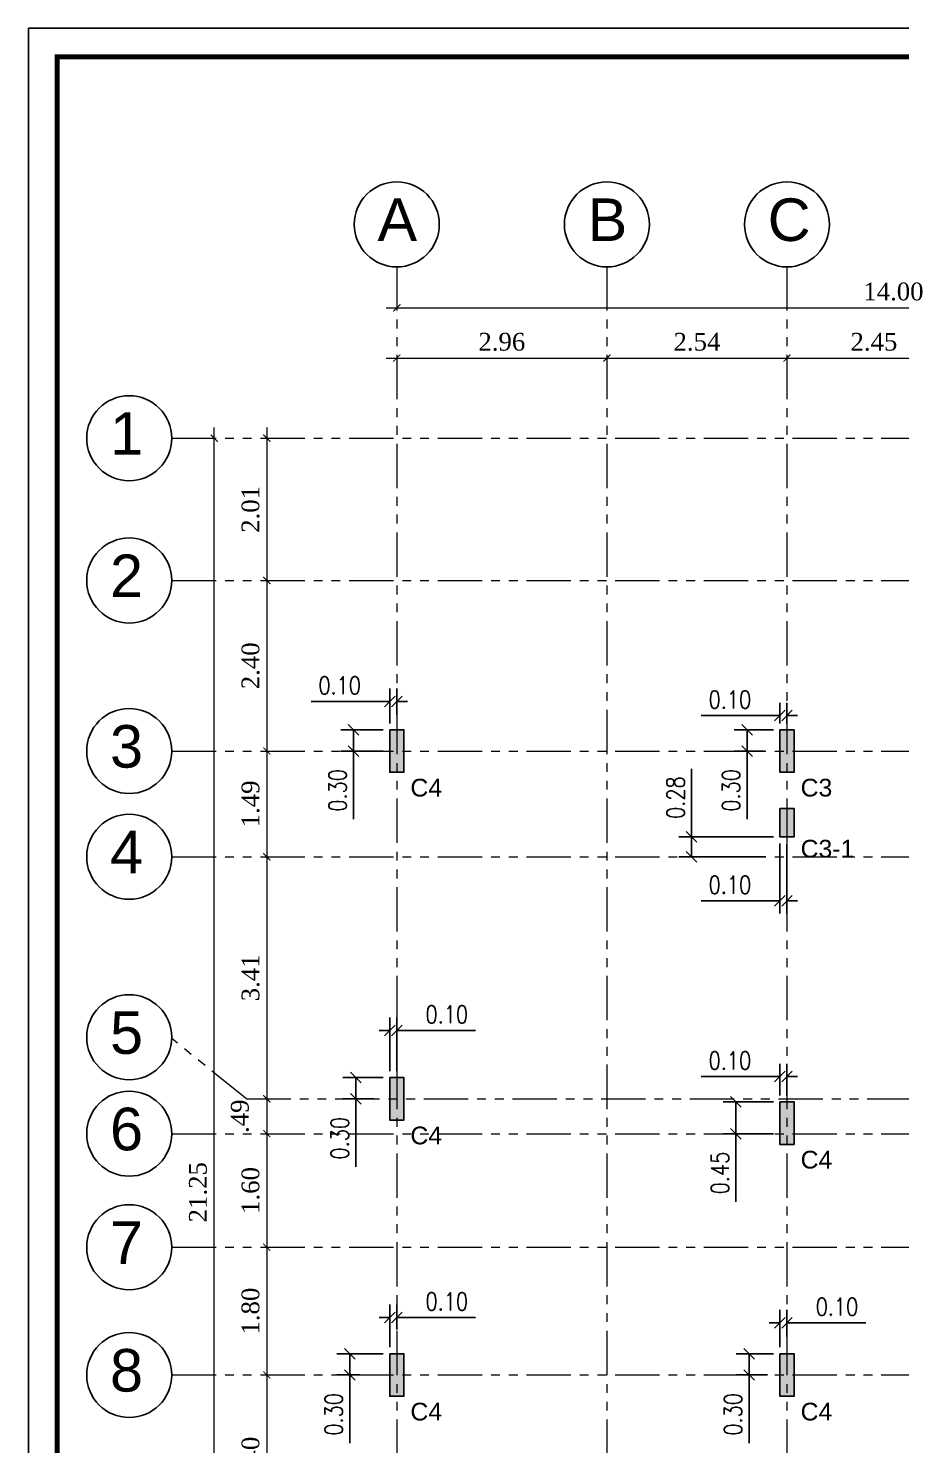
# Model space of a CAD drawing. Header units: metres. Extents: x 503482 to 1007323, y 2781056 to 5562345.
# Drawn here: x 503710.95 to 503723.25, y 2781092.91 to 2781112.87 of the extents above; entities that cross this region are included whole.
import ezdxf

# ---------------------------------------------------------------- set-up
doc = ezdxf.new("R2010")
doc.units = ezdxf.units.M
doc.header["$LTSCALE"] = 10
doc.header["$MEASUREMENT"] = 0
doc.header["$PDMODE"] = 3
doc.linetypes.add('PHANTOM2', pattern=[1.25, 0.625, -0.125, 0.125, -0.125, 0.125, -0.125])
doc.layers.get('0').update_dxf_attribs({"linetype": 'CONTINUOUS'})
doc.layers.get('DEFPOINTS').update_dxf_attribs({"linetype": 'CONTINUOUS'})
doc.layers.add('01_WALLS', color=7, linetype='CONTINUOUS', lineweight=25)
doc.layers.add('S-TIE BEAM', color=3, linetype='CONTINUOUS', lineweight=25)
for name, color, linetype in [('A-TEXT', 2, 'CONTINUOUS'), ('A-VIEW-LN', 1, 'CONTINUOUS'), ('M.TITLE BLOCK', 7, 'CONTINUOUS'), ('S-COL', 6, 'CONTINUOUS'), ('S-COL HATCH', 161, 'CONTINUOUS'), ('S-COL-NAME', 4, 'CONTINUOUS')]:
    doc.layers.add(name, color=color, linetype=linetype)
doc.styles.add('ANWAR', font='arial.ttf')
doc.styles.add('AREAL', font='times.ttf')
doc.styles.add('ARIAL', font='arial.ttf')
doc.styles.add('ROMANS', font='ROMANS.SHX', dxfattribs={"width": 0.8, "height": 0.25})
doc.dimstyles.new('ANWER', dxfattribs={"dimtxt": 0.25, "dimasz": 0.1, "dimexe": 0.1, "dimexo": 0.25, "dimgap": 0.1, "dimtad": 1, "dimzin": 7, "dimdsep": 46, "dimtxsty": 'AREAL', "dimblk": 'ARCHTICK', "dimcen": 0.125, "dimdle": 0.15, "dimse1": 1, "dimse2": 1, "dimclrd": 41, "dimclre": 8, "dimclrt": 112, "dimadec": 0, "dimazin": 0, "dimtfac": 1, "dimtmove": 2, "dimatfit": 3, "dimfxl": 1, "dimtolj": 1, "dimtzin": 0, "dimlwd": 0, "dimlwe": 5, "dimarcsym": 0})
doc.dimstyles.new('ROMANS', dxfattribs={"dimtxt": 0.25, "dimasz": 0.15, "dimexe": 0.18, "dimexo": 0.09, "dimgap": 0.1, "dimtad": 1, "dimzin": 0, "dimdsep": 46, "dimtxsty": 'ROMANS', "dimblk": 'OBLIQUE', "dimcen": 0.09, "dimclrd": 1, "dimclre": 1, "dimclrt": 2, "dimadec": 0, "dimazin": 0, "dimtfac": 1, "dimtofl": 0, "dimtmove": 0, "dimatfit": 3, "dimldrblk": 'OBLIQUE', "dimfxl": 1, "dimtolj": 1, "dimtzin": 0, "dimarcsym": 0})

# ---------------------------------------------------------------- blocks, each defined once
blk = doc.blocks.new('_ArchTick')
at = {"color": 0, "linetype": 'ByBlock', "const_width": 0.15}
blk.add_lwpolyline([(-0.5, -0.5), (0.5, 0.5)], dxfattribs=at)
blk = doc.blocks.new('*D743')
at = {"layer": 'DEFPOINTS', "color": 0, "transparency": 16777216}
for p in [(-11.138, 0.829), (-14.1, 0.618), (-11.138, 0.618)]:
    blk.add_point(p, dxfattribs=at)
at = {"layer": 'S-COL', "color": 41, "linetype": 'Continuous', "lineweight": 0, "transparency": 16777216}
blk.add_line((-14.25, 0.829), (-10.988, 0.829), dxfattribs=at)
at = {"layer": 'S-COL', "color": 41, "lineweight": 0, "transparency": 16777216, "xscale": 0.1, "yscale": 0.1, "zscale": 0.1, "rotation": 180}
blk.add_blockref('_ArchTick', (-14.1, 0.829), dxfattribs=at)
at = {"layer": 'S-COL', "color": 41, "lineweight": 0, "transparency": 16777216, "xscale": 0.1, "yscale": 0.1, "zscale": 0.1}
blk.add_blockref('_ArchTick', (-11.138, 0.829), dxfattribs=at)
at = {"layer": 'S-COL', "color": 112, "transparency": 16777216, "insert": (-12.619, 1.057), "char_height": 0.25, "attachment_point": 5, "style": 'AREAL'}
blk.add_mtext('\\A1;2.96', dxfattribs=at)
blk = doc.blocks.new('*D744')
at = {"layer": 'DEFPOINTS', "color": 0, "transparency": 16777216}
for p in [(-8.6, 0.829), (-11.138, 0.618), (-8.6, 0.57)]:
    blk.add_point(p, dxfattribs=at)
at = {"layer": 'S-COL', "color": 41, "linetype": 'Continuous', "lineweight": 0, "transparency": 16777216}
blk.add_line((-11.288, 0.829), (-8.45, 0.829), dxfattribs=at)
at = {"layer": 'S-COL', "color": 41, "lineweight": 0, "transparency": 16777216, "xscale": 0.1, "yscale": 0.1, "zscale": 0.1, "rotation": 180}
blk.add_blockref('_ArchTick', (-11.138, 0.829), dxfattribs=at)
at = {"layer": 'S-COL', "color": 41, "lineweight": 0, "transparency": 16777216, "xscale": 0.1, "yscale": 0.1, "zscale": 0.1}
blk.add_blockref('_ArchTick', (-8.6, 0.829), dxfattribs=at)
at = {"layer": 'S-COL', "color": 112, "transparency": 16777216, "insert": (-9.869, 1.057), "char_height": 0.25, "attachment_point": 5, "style": 'AREAL'}
blk.add_mtext('\\A1;2.54', dxfattribs=at)
blk = doc.blocks.new('*D745')
at = {"layer": 'DEFPOINTS', "color": 0, "transparency": 16777216}
for p in [(-6.15, 0.829), (-8.6, 0.57), (-6.15, 0.57)]:
    blk.add_point(p, dxfattribs=at)
at = {"layer": 'S-COL', "color": 41, "linetype": 'Continuous', "lineweight": 0, "transparency": 16777216}
blk.add_line((-8.75, 0.829), (-6, 0.829), dxfattribs=at)
at = {"layer": 'S-COL', "color": 41, "lineweight": 0, "transparency": 16777216, "xscale": 0.1, "yscale": 0.1, "zscale": 0.1, "rotation": 180}
blk.add_blockref('_ArchTick', (-8.6, 0.829), dxfattribs=at)
at = {"layer": 'S-COL', "color": 41, "lineweight": 0, "transparency": 16777216, "xscale": 0.1, "yscale": 0.1, "zscale": 0.1}
blk.add_blockref('_ArchTick', (-6.15, 0.829), dxfattribs=at)
at = {"layer": 'S-COL', "color": 112, "transparency": 16777216, "insert": (-7.375, 1.057), "char_height": 0.25, "attachment_point": 5, "style": 'AREAL'}
blk.add_mtext('\\A1;2.45', dxfattribs=at)
blk = doc.blocks.new('*D748')
at = {"layer": 'DEFPOINTS', "color": 0, "ltscale": 0.04, "transparency": 16777216}
for p in [(-0.1, 1.537), (-14.1, 1.163), (-0.1, 1.163)]:
    blk.add_point(p, dxfattribs=at)
at = {"layer": 'S-TIE BEAM', "color": 41, "lineweight": 0, "ltscale": 0.04, "transparency": 16777216}
blk.add_line((-14.25, 1.537), (0.05, 1.537), dxfattribs=at)
at = {"layer": 'S-TIE BEAM', "color": 41, "lineweight": 0, "ltscale": 0.04, "transparency": 16777216, "xscale": 0.1, "yscale": 0.1, "zscale": 0.1, "rotation": 180}
blk.add_blockref('_ArchTick', (-14.1, 1.537), dxfattribs=at)
at = {"layer": 'S-TIE BEAM', "color": 41, "lineweight": 0, "ltscale": 0.04, "transparency": 16777216, "xscale": 0.1, "yscale": 0.1, "zscale": 0.1}
blk.add_blockref('_ArchTick', (-0.1, 1.537), dxfattribs=at)
at = {"layer": 'S-TIE BEAM', "color": 112, "ltscale": 0.04, "transparency": 16777216, "insert": (-7.1, 1.765), "char_height": 0.25, "attachment_point": 5, "style": 'AREAL'}
blk.add_mtext('\\A1;14.00', dxfattribs=at)
blk = doc.blocks.new('*D749')
at = {"layer": 'DEFPOINTS', "color": 0, "ltscale": 0.04, "transparency": 16777216}
for p in [(-15.699, -0.3), (-15.932, -2.305), (-15.699, -2.305)]:
    blk.add_point(p, dxfattribs=at)
at = {"layer": 'S-TIE BEAM', "color": 41, "lineweight": 0, "ltscale": 0.04, "transparency": 16777216}
blk.add_line((-15.932, -0.15), (-15.932, -2.455), dxfattribs=at)
at = {"layer": 'S-TIE BEAM', "color": 41, "lineweight": 0, "ltscale": 0.04, "transparency": 16777216, "xscale": 0.1, "yscale": 0.1, "zscale": 0.1}
for p, rotation in [((-15.932, -0.3), 90), ((-15.932, -2.305), 270)]:
    blk.add_blockref('_ArchTick', p, dxfattribs=dict(at, rotation=rotation))
at = {"layer": 'S-TIE BEAM', "color": 112, "ltscale": 0.04, "transparency": 16777216, "insert": (-16.16, -1.303), "char_height": 0.25, "attachment_point": 5, "rotation": 90, "style": 'AREAL'}
blk.add_mtext('\\A1;2.01', dxfattribs=at)
blk = doc.blocks.new('*D750')
at = {"layer": 'DEFPOINTS', "color": 0, "ltscale": 0.04, "transparency": 16777216}
for p in [(-15.699, -2.305), (-15.932, -4.708), (-15.455, -4.708)]:
    blk.add_point(p, dxfattribs=at)
at = {"layer": 'S-TIE BEAM', "color": 41, "lineweight": 0, "ltscale": 0.04, "transparency": 16777216}
blk.add_line((-15.932, -2.155), (-15.932, -4.858), dxfattribs=at)
at = {"layer": 'S-TIE BEAM', "color": 41, "lineweight": 0, "ltscale": 0.04, "transparency": 16777216, "xscale": 0.1, "yscale": 0.1, "zscale": 0.1}
for p, rotation in [((-15.932, -2.305), 90), ((-15.932, -4.708), 270)]:
    blk.add_blockref('_ArchTick', p, dxfattribs=dict(at, rotation=rotation))
at = {"layer": 'S-TIE BEAM', "color": 112, "ltscale": 0.04, "transparency": 16777216, "insert": (-16.16, -3.507), "char_height": 0.25, "attachment_point": 5, "rotation": 90, "style": 'AREAL'}
blk.add_mtext('\\A1;2.40', dxfattribs=at)
blk = doc.blocks.new('*D751')
at = {"layer": 'DEFPOINTS', "color": 0, "ltscale": 0.04, "transparency": 16777216}
for p in [(-15.455, -4.708), (-15.932, -6.198), (-15.455, -6.198)]:
    blk.add_point(p, dxfattribs=at)
at = {"layer": 'S-TIE BEAM', "color": 41, "lineweight": 0, "ltscale": 0.04, "transparency": 16777216}
blk.add_line((-15.932, -4.558), (-15.932, -6.348), dxfattribs=at)
at = {"layer": 'S-TIE BEAM', "color": 41, "lineweight": 0, "ltscale": 0.04, "transparency": 16777216, "xscale": 0.1, "yscale": 0.1, "zscale": 0.1}
for p, rotation in [((-15.932, -4.708), 90), ((-15.932, -6.198), 270)]:
    blk.add_blockref('_ArchTick', p, dxfattribs=dict(at, rotation=rotation))
at = {"layer": 'S-TIE BEAM', "color": 112, "ltscale": 0.04, "transparency": 16777216, "insert": (-16.16, -5.453), "char_height": 0.25, "attachment_point": 5, "rotation": 90, "style": 'AREAL'}
blk.add_mtext('\\A1;1.49', dxfattribs=at)
blk = doc.blocks.new('*D752')
at = {"layer": 'DEFPOINTS', "color": 0, "ltscale": 0.04, "transparency": 16777216}
for p in [(-15.455, -6.198), (-15.932, -9.609), (-15.157, -9.609)]:
    blk.add_point(p, dxfattribs=at)
at = {"layer": 'S-TIE BEAM', "color": 41, "lineweight": 0, "ltscale": 0.04, "transparency": 16777216}
blk.add_line((-15.932, -6.048), (-15.932, -9.759), dxfattribs=at)
at = {"layer": 'S-TIE BEAM', "color": 41, "lineweight": 0, "ltscale": 0.04, "transparency": 16777216, "xscale": 0.1, "yscale": 0.1, "zscale": 0.1}
for p, rotation in [((-15.932, -6.198), 90), ((-15.932, -9.609), 270)]:
    blk.add_blockref('_ArchTick', p, dxfattribs=dict(at, rotation=rotation))
at = {"layer": 'S-TIE BEAM', "color": 112, "ltscale": 0.04, "transparency": 16777216, "insert": (-16.16, -7.904), "char_height": 0.25, "attachment_point": 5, "rotation": 90, "style": 'AREAL'}
blk.add_mtext('\\A1;3.41', dxfattribs=at)
blk = doc.blocks.new('*D753')
at = {"layer": 'DEFPOINTS', "color": 0, "ltscale": 0.04, "transparency": 16777216}
for p in [(-15.157, -9.609), (-15.932, -10.1), (-15.157, -10.1)]:
    blk.add_point(p, dxfattribs=at)
at = {"layer": 'S-TIE BEAM', "color": 41, "lineweight": 0, "ltscale": 0.04, "transparency": 16777216}
blk.add_line((-15.932, -9.459), (-15.932, -10.25), dxfattribs=at)
at = {"layer": 'S-TIE BEAM', "color": 41, "lineweight": 0, "ltscale": 0.04, "transparency": 16777216, "xscale": 0.1, "yscale": 0.1, "zscale": 0.1}
for p, rotation in [((-15.932, -9.609), 90), ((-15.932, -10.1), 270)]:
    blk.add_blockref('_ArchTick', p, dxfattribs=dict(at, rotation=rotation))
at = {"layer": 'S-TIE BEAM', "color": 112, "ltscale": 0.04, "transparency": 16777216, "insert": (-16.31, -9.854), "char_height": 0.25, "attachment_point": 5, "rotation": 90, "style": 'AREAL'}
blk.add_mtext('\\A1;.49', dxfattribs=at)
blk = doc.blocks.new('*D754')
at = {"layer": 'DEFPOINTS', "color": 0, "ltscale": 0.04, "transparency": 16777216}
for p in [(-15.157, -10.1), (-15.932, -11.7), (-15.157, -11.7)]:
    blk.add_point(p, dxfattribs=at)
at = {"layer": 'S-TIE BEAM', "color": 41, "lineweight": 0, "ltscale": 0.04, "transparency": 16777216}
blk.add_line((-15.932, -9.95), (-15.932, -11.85), dxfattribs=at)
at = {"layer": 'S-TIE BEAM', "color": 41, "lineweight": 0, "ltscale": 0.04, "transparency": 16777216, "xscale": 0.1, "yscale": 0.1, "zscale": 0.1}
for p, rotation in [((-15.932, -10.1), 90), ((-15.932, -11.7), 270)]:
    blk.add_blockref('_ArchTick', p, dxfattribs=dict(at, rotation=rotation))
at = {"layer": 'S-TIE BEAM', "color": 112, "ltscale": 0.04, "transparency": 16777216, "insert": (-16.16, -10.9), "char_height": 0.25, "attachment_point": 5, "rotation": 90, "style": 'AREAL'}
blk.add_mtext('\\A1;1.60', dxfattribs=at)
blk = doc.blocks.new('*D755')
at = {"layer": 'DEFPOINTS', "color": 0, "ltscale": 0.04, "transparency": 16777216}
for p in [(-15.157, -11.7), (-15.932, -13.5), (-15.157, -13.5)]:
    blk.add_point(p, dxfattribs=at)
at = {"layer": 'S-TIE BEAM', "color": 41, "lineweight": 0, "ltscale": 0.04, "transparency": 16777216}
blk.add_line((-15.932, -11.55), (-15.932, -13.65), dxfattribs=at)
at = {"layer": 'S-TIE BEAM', "color": 41, "lineweight": 0, "ltscale": 0.04, "transparency": 16777216, "xscale": 0.1, "yscale": 0.1, "zscale": 0.1}
for p, rotation in [((-15.932, -11.7), 90), ((-15.932, -13.5), 270)]:
    blk.add_blockref('_ArchTick', p, dxfattribs=dict(at, rotation=rotation))
at = {"layer": 'S-TIE BEAM', "color": 112, "ltscale": 0.04, "transparency": 16777216, "insert": (-16.16, -12.6), "char_height": 0.25, "attachment_point": 5, "rotation": 90, "style": 'AREAL'}
blk.add_mtext('\\A1;1.80', dxfattribs=at)
blk = doc.blocks.new('*D756')
at = {"layer": 'DEFPOINTS', "color": 0, "ltscale": 0.04, "transparency": 16777216}
for p in [(-15.157, -13.5), (-15.932, -15.9), (-15.157, -15.9)]:
    blk.add_point(p, dxfattribs=at)
at = {"layer": 'S-TIE BEAM', "color": 41, "lineweight": 0, "ltscale": 0.04, "transparency": 16777216}
blk.add_line((-15.932, -13.35), (-15.932, -16.05), dxfattribs=at)
at = {"layer": 'S-TIE BEAM', "color": 41, "lineweight": 0, "ltscale": 0.04, "transparency": 16777216, "xscale": 0.1, "yscale": 0.1, "zscale": 0.1}
for p, rotation in [((-15.932, -13.5), 90), ((-15.932, -15.9), 270)]:
    blk.add_blockref('_ArchTick', p, dxfattribs=dict(at, rotation=rotation))
at = {"layer": 'S-TIE BEAM', "color": 112, "ltscale": 0.04, "transparency": 16777216, "insert": (-16.16, -14.7), "char_height": 0.25, "attachment_point": 5, "rotation": 90, "style": 'AREAL'}
blk.add_mtext('\\A1;2.40', dxfattribs=at)
blk = doc.blocks.new('*D760')
at = {"layer": 'DEFPOINTS', "color": 0, "ltscale": 0.04, "transparency": 16777216}
for p in [(-16.673, -0.3), (-15.09, -0.3), (-16.077, -21.55)]:
    blk.add_point(p, dxfattribs=at)
at = {"layer": 'S-TIE BEAM', "color": 41, "lineweight": 0, "ltscale": 0.04, "transparency": 16777216}
blk.add_line((-16.673, -21.7), (-16.673, -0.15), dxfattribs=at)
at = {"layer": 'S-TIE BEAM', "color": 41, "lineweight": 0, "ltscale": 0.04, "transparency": 16777216, "xscale": 0.1, "yscale": 0.1, "zscale": 0.1}
for p, rotation in [((-16.673, -0.3), 90), ((-16.673, -21.55), 270)]:
    blk.add_blockref('_ArchTick', p, dxfattribs=dict(at, rotation=rotation))
at = {"layer": 'S-TIE BEAM', "color": 112, "ltscale": 0.04, "transparency": 16777216, "insert": (-16.901, -10.925), "char_height": 0.25, "attachment_point": 5, "rotation": 90, "style": 'AREAL'}
blk.add_mtext('\\A1;21.25', dxfattribs=at)
blk = doc.blocks.new('A$C344011a1')
at = {"layer": '01_WALLS', "ltscale": 0.04}
h = blk.add_hatch(color=161, dxfattribs=at)
h.dxf.hatch_style = 1
h.paths.add_polyline_path([(-0.1, -4.108), (0.1, -4.108), (0.1, -4.708), (-0.1, -4.708)])
h = blk.add_hatch(color=161, dxfattribs=at)
h.dxf.hatch_style = 1
h.paths.add_polyline_path([(5.6, -4.108), (5.4, -4.108), (5.4, -4.708), (5.6, -4.708)])
h = blk.add_hatch(color=161, dxfattribs=at)
h.dxf.hatch_style = 1
h.paths.add_polyline_path([(5.6, -5.218), (5.4, -5.218), (5.4, -5.618), (5.6, -5.618)])
at = {"layer": 'S-COL HATCH', "ltscale": 0.04}
h = blk.add_hatch(color=161, dxfattribs=at)
h.dxf.hatch_style = 1
h.paths.add_polyline_path([(-0.1, -9.009), (0.1, -9.009), (0.1, -9.609), (-0.1, -9.609)])
h = blk.add_hatch(color=161, dxfattribs=at)
h.dxf.hatch_style = 1
h.paths.add_polyline_path([(5.4, -9.35), (5.6, -9.35), (5.6, -9.95), (5.4, -9.95)])
h = blk.add_hatch(color=161, dxfattribs=at)
h.dxf.hatch_style = 1
h.paths.add_polyline_path([(-0.1, -12.9), (0.1, -12.9), (0.1, -13.5), (-0.1, -13.5)])
h = blk.add_hatch(color=161, dxfattribs=at)
h.dxf.hatch_style = 1
h.paths.add_polyline_path([(5.4, -12.9), (5.6, -12.9), (5.6, -13.5), (5.4, -13.5)])
at = {"layer": '01_WALLS', "color": 6, "ltscale": 0.04}
for points in [[(-0.1, -4.108), (0.1, -4.108), (0.1, -4.708), (-0.1, -4.708)], [(5.6, -4.108), (5.4, -4.108), (5.4, -4.708), (5.6, -4.708)], [(5.6, -5.218), (5.4, -5.218), (5.4, -5.618), (5.6, -5.618)]]:
    blk.add_lwpolyline(points, close=True, dxfattribs=at)
at = {"layer": 'S-COL', "color": 6, "ltscale": 0.04}
for points in [[(-0.1, -9.009), (0.1, -9.009), (0.1, -9.609), (-0.1, -9.609)], [(5.4, -9.35), (5.6, -9.35), (5.6, -9.95), (5.4, -9.95)], [(-0.1, -12.9), (0.1, -12.9), (0.1, -13.5), (-0.1, -13.5)], [(5.4, -12.9), (5.6, -12.9), (5.6, -13.5), (5.4, -13.5)]]:
    blk.add_lwpolyline(points, close=True, dxfattribs=at)
blk = doc.blocks.new('_Oblique')
at = {"color": 0, "linetype": 'ByBlock', "lineweight": -2}
blk.add_line((-0.5, -0.5), (0.5, 0.5), dxfattribs=at)
blk = doc.blocks.new('*D1217')
at = {"layer": 'DEFPOINTS', "color": 0, "ltscale": 0.04, "transparency": 16777216}
for p in [(503716.143, 2781103.387), (503716.143, 2781103.108), (503716.043, 2781102.986)]:
    blk.add_point(p, dxfattribs=at)
at = {"layer": 'S-TIE BEAM', "color": 1, "lineweight": -2, "ltscale": 0.04, "transparency": 16777216}
for p, q in [((503716.043, 2781103.076), (503716.043, 2781103.567)), ((503716.143, 2781103.198), (503716.143, 2781103.567)), ((503716.043, 2781103.387), (503714.934, 2781103.387)), ((503716.143, 2781103.387), (503716.293, 2781103.387))]:
    blk.add_line(p, q, dxfattribs=at)
at = {"layer": 'S-TIE BEAM', "color": 1, "lineweight": -2, "ltscale": 0.04, "transparency": 16777216, "xscale": 0.15, "yscale": 0.15, "zscale": 0.15}
blk.add_blockref('_Oblique', (503716.043, 2781103.387), dxfattribs=at)
at = {"layer": 'S-TIE BEAM', "color": 1, "lineweight": -2, "ltscale": 0.04, "transparency": 16777216, "xscale": 0.15, "yscale": 0.15, "zscale": 0.15, "rotation": 180}
blk.add_blockref('_Oblique', (503716.143, 2781103.387), dxfattribs=at)
at = {"layer": 'S-TIE BEAM', "color": 2, "ltscale": 0.04, "transparency": 16777216, "insert": (503715.338, 2781103.612), "char_height": 0.25, "attachment_point": 5, "style": 'ROMANS'}
blk.add_mtext('\\A1;0.10', dxfattribs=at)
blk = doc.blocks.new('*D1218')
at = {"layer": 'DEFPOINTS', "color": 0, "ltscale": 0.04, "transparency": 16777216}
for p in [(503716.043, 2781102.986), (503715.534, 2781102.686), (503716.043, 2781102.686)]:
    blk.add_point(p, dxfattribs=at)
at = {"layer": 'S-TIE BEAM', "color": 1, "lineweight": -2, "ltscale": 0.04, "transparency": 16777216}
for p, q in [((503715.953, 2781102.986), (503715.354, 2781102.986)), ((503715.534, 2781102.986), (503715.534, 2781102.686)), ((503715.953, 2781102.686), (503715.354, 2781102.686)), ((503715.534, 2781102.686), (503715.534, 2781101.727))]:
    blk.add_line(p, q, dxfattribs=at)
at = {"layer": 'S-TIE BEAM', "color": 1, "lineweight": -2, "ltscale": 0.04, "transparency": 16777216, "xscale": 0.15, "yscale": 0.15, "zscale": 0.15}
for p, rotation in [((503715.534, 2781102.986), 90), ((503715.534, 2781102.686), 270)]:
    blk.add_blockref('_Oblique', p, dxfattribs=dict(at, rotation=rotation))
at = {"layer": 'S-TIE BEAM', "color": 2, "ltscale": 0.04, "transparency": 16777216, "insert": (503715.309, 2781102.132), "char_height": 0.25, "attachment_point": 5, "rotation": 90, "style": 'ROMANS'}
blk.add_mtext('\\A1;0.30', dxfattribs=at)
blk = doc.blocks.new('*D1219')
at = {"layer": 'DEFPOINTS', "color": 0, "ltscale": 0.04, "transparency": 16777216}
for p in [(503721.543, 2781103.187), (503721.543, 2781102.986), (503721.643, 2781102.986)]:
    blk.add_point(p, dxfattribs=at)
at = {"layer": 'S-TIE BEAM', "color": 1, "lineweight": -2, "ltscale": 0.04, "transparency": 16777216}
for p, q in [((503721.543, 2781103.076), (503721.543, 2781103.367)), ((503721.643, 2781103.076), (503721.643, 2781103.367)), ((503721.543, 2781103.187), (503720.434, 2781103.187)), ((503721.643, 2781103.187), (503721.793, 2781103.187))]:
    blk.add_line(p, q, dxfattribs=at)
at = {"layer": 'S-TIE BEAM', "color": 1, "lineweight": -2, "ltscale": 0.04, "transparency": 16777216, "xscale": 0.15, "yscale": 0.15, "zscale": 0.15}
blk.add_blockref('_Oblique', (503721.543, 2781103.187), dxfattribs=at)
at = {"layer": 'S-TIE BEAM', "color": 1, "lineweight": -2, "ltscale": 0.04, "transparency": 16777216, "xscale": 0.15, "yscale": 0.15, "zscale": 0.15, "rotation": 180}
blk.add_blockref('_Oblique', (503721.643, 2781103.187), dxfattribs=at)
at = {"layer": 'S-TIE BEAM', "color": 2, "ltscale": 0.04, "transparency": 16777216, "insert": (503720.838, 2781103.412), "char_height": 0.25, "attachment_point": 5, "style": 'ROMANS'}
blk.add_mtext('\\A1;0.10', dxfattribs=at)
blk = doc.blocks.new('*D1220')
at = {"layer": 'DEFPOINTS', "color": 0, "ltscale": 0.04, "transparency": 16777216}
for p in [(503721.543, 2781102.986), (503721.08, 2781102.686), (503721.418, 2781102.686)]:
    blk.add_point(p, dxfattribs=at)
at = {"layer": 'S-TIE BEAM', "color": 1, "lineweight": -2, "ltscale": 0.04, "transparency": 16777216}
for p, q in [((503721.453, 2781102.986), (503720.9, 2781102.986)), ((503721.08, 2781102.986), (503721.08, 2781102.686)), ((503721.328, 2781102.686), (503720.9, 2781102.686)), ((503721.08, 2781102.686), (503721.08, 2781101.727))]:
    blk.add_line(p, q, dxfattribs=at)
at = {"layer": 'S-TIE BEAM', "color": 1, "lineweight": -2, "ltscale": 0.04, "transparency": 16777216, "xscale": 0.15, "yscale": 0.15, "zscale": 0.15}
for p, rotation in [((503721.08, 2781102.986), 90), ((503721.08, 2781102.686), 270)]:
    blk.add_blockref('_Oblique', p, dxfattribs=dict(at, rotation=rotation))
at = {"layer": 'S-TIE BEAM', "color": 2, "ltscale": 0.04, "transparency": 16777216, "insert": (503720.855, 2781102.132), "char_height": 0.25, "attachment_point": 5, "rotation": 90, "style": 'ROMANS'}
blk.add_mtext('\\A1;0.30', dxfattribs=at)
blk = doc.blocks.new('*D1221')
at = {"layer": 'DEFPOINTS', "color": 0, "ltscale": 0.04, "transparency": 16777216}
for p in [(503721.543, 2781101.476), (503721.643, 2781101.476), (503721.543, 2781100.577)]:
    blk.add_point(p, dxfattribs=at)
at = {"layer": 'S-TIE BEAM', "color": 1, "lineweight": -2, "ltscale": 0.04, "transparency": 16777216}
for p, q in [((503721.543, 2781101.386), (503721.543, 2781100.397)), ((503721.643, 2781101.386), (503721.643, 2781100.397)), ((503721.543, 2781100.577), (503720.434, 2781100.577)), ((503721.643, 2781100.577), (503721.793, 2781100.577))]:
    blk.add_line(p, q, dxfattribs=at)
at = {"layer": 'S-TIE BEAM', "color": 1, "lineweight": -2, "ltscale": 0.04, "transparency": 16777216, "xscale": 0.15, "yscale": 0.15, "zscale": 0.15}
blk.add_blockref('_Oblique', (503721.543, 2781100.577), dxfattribs=at)
at = {"layer": 'S-TIE BEAM', "color": 1, "lineweight": -2, "ltscale": 0.04, "transparency": 16777216, "xscale": 0.15, "yscale": 0.15, "zscale": 0.15, "rotation": 180}
blk.add_blockref('_Oblique', (503721.643, 2781100.577), dxfattribs=at)
at = {"layer": 'S-TIE BEAM', "color": 2, "ltscale": 0.04, "transparency": 16777216, "insert": (503720.838, 2781100.802), "char_height": 0.25, "attachment_point": 5, "style": 'ROMANS'}
blk.add_mtext('\\A1;0.10', dxfattribs=at)
blk = doc.blocks.new('*D1222')
at = {"layer": 'DEFPOINTS', "color": 0, "ltscale": 0.04, "transparency": 16777216}
for p in [(503720.299, 2781101.476), (503721.543, 2781101.476), (503721.432, 2781101.196)]:
    blk.add_point(p, dxfattribs=at)
at = {"layer": 'S-TIE BEAM', "color": 1, "lineweight": -2, "ltscale": 0.04, "transparency": 16777216}
for p, q in [((503720.299, 2781101.476), (503720.299, 2781102.436)), ((503721.453, 2781101.476), (503720.119, 2781101.476)), ((503720.299, 2781101.196), (503720.299, 2781101.476)), ((503721.342, 2781101.196), (503720.119, 2781101.196))]:
    blk.add_line(p, q, dxfattribs=at)
at = {"layer": 'S-TIE BEAM', "color": 1, "lineweight": -2, "ltscale": 0.04, "transparency": 16777216, "xscale": 0.15, "yscale": 0.15, "zscale": 0.15}
for p, rotation in [((503720.299, 2781101.476), 90), ((503720.299, 2781101.196), 270)]:
    blk.add_blockref('_Oblique', p, dxfattribs=dict(at, rotation=rotation))
at = {"layer": 'S-TIE BEAM', "color": 2, "ltscale": 0.04, "transparency": 16777216, "insert": (503720.074, 2781102.031), "char_height": 0.25, "attachment_point": 5, "rotation": 90, "style": 'ROMANS'}
blk.add_mtext('\\A1;0.28', dxfattribs=at)
blk = doc.blocks.new('*D1210')
at = {"layer": 'DEFPOINTS', "color": 0, "ltscale": 0.04, "transparency": 16777216}
for p in [(503716.143, 2781098.751), (503716.043, 2781098.086), (503716.143, 2781098.086)]:
    blk.add_point(p, dxfattribs=at)
at = {"layer": 'S-TIE BEAM', "color": 1, "lineweight": -2, "ltscale": 0.04, "transparency": 16777216}
for p, q in [((503716.043, 2781098.176), (503716.043, 2781098.931)), ((503716.143, 2781098.176), (503716.143, 2781098.931)), ((503716.043, 2781098.751), (503715.893, 2781098.751)), ((503716.143, 2781098.751), (503717.253, 2781098.751))]:
    blk.add_line(p, q, dxfattribs=at)
at = {"layer": 'S-TIE BEAM', "color": 1, "lineweight": -2, "ltscale": 0.04, "transparency": 16777216, "xscale": 0.15, "yscale": 0.15, "zscale": 0.15}
blk.add_blockref('_Oblique', (503716.043, 2781098.751), dxfattribs=at)
at = {"layer": 'S-TIE BEAM', "color": 1, "lineweight": -2, "ltscale": 0.04, "transparency": 16777216, "xscale": 0.15, "yscale": 0.15, "zscale": 0.15, "rotation": 180}
blk.add_blockref('_Oblique', (503716.143, 2781098.751), dxfattribs=at)
at = {"layer": 'S-TIE BEAM', "color": 2, "ltscale": 0.04, "transparency": 16777216, "insert": (503716.848, 2781098.976), "char_height": 0.25, "attachment_point": 5, "style": 'ROMANS'}
blk.add_mtext('\\A1;0.10', dxfattribs=at)
blk = doc.blocks.new('*D1211')
at = {"layer": 'DEFPOINTS', "color": 0, "ltscale": 0.04, "transparency": 16777216}
for p in [(503716.043, 2781098.086), (503715.565, 2781097.786), (503715.909, 2781097.786)]:
    blk.add_point(p, dxfattribs=at)
at = {"layer": 'S-TIE BEAM', "color": 1, "lineweight": -2, "ltscale": 0.04, "transparency": 16777216}
for p, q in [((503715.953, 2781098.086), (503715.385, 2781098.086)), ((503715.565, 2781098.086), (503715.565, 2781097.786)), ((503715.819, 2781097.786), (503715.385, 2781097.786)), ((503715.565, 2781097.786), (503715.565, 2781096.826))]:
    blk.add_line(p, q, dxfattribs=at)
at = {"layer": 'S-TIE BEAM', "color": 1, "lineweight": -2, "ltscale": 0.04, "transparency": 16777216, "xscale": 0.15, "yscale": 0.15, "zscale": 0.15}
for p, rotation in [((503715.565, 2781098.086), 90), ((503715.565, 2781097.786), 270)]:
    blk.add_blockref('_Oblique', p, dxfattribs=dict(at, rotation=rotation))
at = {"layer": 'S-TIE BEAM', "color": 2, "ltscale": 0.04, "transparency": 16777216, "insert": (503715.34, 2781097.231), "char_height": 0.25, "attachment_point": 5, "rotation": 90, "style": 'ROMANS'}
blk.add_mtext('\\A1;0.30', dxfattribs=at)
blk = doc.blocks.new('*D1212')
at = {"layer": 'DEFPOINTS', "color": 0, "ltscale": 0.04, "transparency": 16777216}
for p in [(503721.543, 2781098.101), (503721.543, 2781097.745), (503721.643, 2781097.745)]:
    blk.add_point(p, dxfattribs=at)
at = {"layer": 'S-TIE BEAM', "color": 1, "lineweight": -2, "ltscale": 0.04, "transparency": 16777216}
for p, q in [((503721.543, 2781097.835), (503721.543, 2781098.281)), ((503721.643, 2781097.835), (503721.643, 2781098.281)), ((503721.543, 2781098.101), (503720.434, 2781098.101)), ((503721.643, 2781098.101), (503721.793, 2781098.101))]:
    blk.add_line(p, q, dxfattribs=at)
at = {"layer": 'S-TIE BEAM', "color": 1, "lineweight": -2, "ltscale": 0.04, "transparency": 16777216, "xscale": 0.15, "yscale": 0.15, "zscale": 0.15}
blk.add_blockref('_Oblique', (503721.543, 2781098.101), dxfattribs=at)
at = {"layer": 'S-TIE BEAM', "color": 1, "lineweight": -2, "ltscale": 0.04, "transparency": 16777216, "xscale": 0.15, "yscale": 0.15, "zscale": 0.15, "rotation": 180}
blk.add_blockref('_Oblique', (503721.643, 2781098.101), dxfattribs=at)
at = {"layer": 'S-TIE BEAM', "color": 2, "ltscale": 0.04, "transparency": 16777216, "insert": (503720.838, 2781098.326), "char_height": 0.25, "attachment_point": 5, "style": 'ROMANS'}
blk.add_mtext('\\A1;0.10', dxfattribs=at)
blk = doc.blocks.new('*D1213')
at = {"layer": 'DEFPOINTS', "color": 0, "ltscale": 0.04, "transparency": 16777216}
for p in [(503721.543, 2781097.745), (503720.924, 2781097.295), (503721.543, 2781097.295)]:
    blk.add_point(p, dxfattribs=at)
at = {"layer": 'S-TIE BEAM', "color": 1, "lineweight": -2, "ltscale": 0.04, "transparency": 16777216}
for p, q in [((503721.453, 2781097.745), (503720.744, 2781097.745)), ((503720.924, 2781097.745), (503720.924, 2781097.295)), ((503721.453, 2781097.295), (503720.744, 2781097.295)), ((503720.924, 2781097.295), (503720.924, 2781096.335))]:
    blk.add_line(p, q, dxfattribs=at)
at = {"layer": 'S-TIE BEAM', "color": 1, "lineweight": -2, "ltscale": 0.04, "transparency": 16777216, "xscale": 0.15, "yscale": 0.15, "zscale": 0.15}
for p, rotation in [((503720.924, 2781097.745), 90), ((503720.924, 2781097.295), 270)]:
    blk.add_blockref('_Oblique', p, dxfattribs=dict(at, rotation=rotation))
at = {"layer": 'S-TIE BEAM', "color": 2, "ltscale": 0.04, "transparency": 16777216, "insert": (503720.699, 2781096.74), "char_height": 0.25, "attachment_point": 5, "rotation": 90, "style": 'ROMANS'}
blk.add_mtext('\\A1;0.45', dxfattribs=at)
blk = doc.blocks.new('*D1201')
at = {"layer": 'DEFPOINTS', "color": 0, "ltscale": 0.04, "transparency": 16777216}
for p in [(503716.143, 2781094.706), (503716.143, 2781094.445), (503716.043, 2781094.195)]:
    blk.add_point(p, dxfattribs=at)
at = {"layer": 'S-TIE BEAM', "color": 1, "lineweight": -2, "ltscale": 0.04, "transparency": 16777216}
for p, q in [((503716.043, 2781094.285), (503716.043, 2781094.886)), ((503716.143, 2781094.535), (503716.143, 2781094.886)), ((503716.043, 2781094.706), (503715.893, 2781094.706)), ((503716.143, 2781094.706), (503717.253, 2781094.706))]:
    blk.add_line(p, q, dxfattribs=at)
at = {"layer": 'S-TIE BEAM', "color": 1, "lineweight": -2, "ltscale": 0.04, "transparency": 16777216, "xscale": 0.15, "yscale": 0.15, "zscale": 0.15}
blk.add_blockref('_Oblique', (503716.043, 2781094.706), dxfattribs=at)
at = {"layer": 'S-TIE BEAM', "color": 1, "lineweight": -2, "ltscale": 0.04, "transparency": 16777216, "xscale": 0.15, "yscale": 0.15, "zscale": 0.15, "rotation": 180}
blk.add_blockref('_Oblique', (503716.143, 2781094.706), dxfattribs=at)
at = {"layer": 'S-TIE BEAM', "color": 2, "ltscale": 0.04, "transparency": 16777216, "insert": (503716.848, 2781094.931), "char_height": 0.25, "attachment_point": 5, "style": 'ROMANS'}
blk.add_mtext('\\A1;0.10', dxfattribs=at)
blk = doc.blocks.new('*D1202')
at = {"layer": 'DEFPOINTS', "color": 0, "ltscale": 0.04, "transparency": 16777216}
for p in [(503716.043, 2781094.195), (503715.48, 2781093.895), (503715.709, 2781093.895)]:
    blk.add_point(p, dxfattribs=at)
at = {"layer": 'S-TIE BEAM', "color": 1, "lineweight": -2, "ltscale": 0.04, "transparency": 16777216}
for p, q in [((503715.953, 2781094.195), (503715.3, 2781094.195)), ((503715.48, 2781094.195), (503715.48, 2781093.895)), ((503715.619, 2781093.895), (503715.3, 2781093.895)), ((503715.48, 2781093.895), (503715.48, 2781092.935))]:
    blk.add_line(p, q, dxfattribs=at)
at = {"layer": 'S-TIE BEAM', "color": 1, "lineweight": -2, "ltscale": 0.04, "transparency": 16777216, "xscale": 0.15, "yscale": 0.15, "zscale": 0.15}
for p, rotation in [((503715.48, 2781094.195), 90), ((503715.48, 2781093.895), 270)]:
    blk.add_blockref('_Oblique', p, dxfattribs=dict(at, rotation=rotation))
at = {"layer": 'S-TIE BEAM', "color": 2, "ltscale": 0.04, "transparency": 16777216, "insert": (503715.255, 2781093.34), "char_height": 0.25, "attachment_point": 5, "rotation": 90, "style": 'ROMANS'}
blk.add_mtext('\\A1;0.30', dxfattribs=at)
blk = doc.blocks.new('*D1203')
at = {"layer": 'DEFPOINTS', "color": 0, "ltscale": 0.04, "transparency": 16777216}
for p in [(503721.643, 2781094.631), (503721.643, 2781094.349), (503721.543, 2781094.195)]:
    blk.add_point(p, dxfattribs=at)
at = {"layer": 'S-TIE BEAM', "color": 1, "lineweight": -2, "ltscale": 0.04, "transparency": 16777216}
for p, q in [((503721.543, 2781094.285), (503721.543, 2781094.811)), ((503721.643, 2781094.439), (503721.643, 2781094.811)), ((503721.543, 2781094.631), (503721.393, 2781094.631)), ((503721.643, 2781094.631), (503722.753, 2781094.631))]:
    blk.add_line(p, q, dxfattribs=at)
at = {"layer": 'S-TIE BEAM', "color": 1, "lineweight": -2, "ltscale": 0.04, "transparency": 16777216, "xscale": 0.15, "yscale": 0.15, "zscale": 0.15}
blk.add_blockref('_Oblique', (503721.543, 2781094.631), dxfattribs=at)
at = {"layer": 'S-TIE BEAM', "color": 1, "lineweight": -2, "ltscale": 0.04, "transparency": 16777216, "xscale": 0.15, "yscale": 0.15, "zscale": 0.15, "rotation": 180}
blk.add_blockref('_Oblique', (503721.643, 2781094.631), dxfattribs=at)
at = {"layer": 'S-TIE BEAM', "color": 2, "ltscale": 0.04, "transparency": 16777216, "insert": (503722.348, 2781094.856), "char_height": 0.25, "attachment_point": 5, "style": 'ROMANS'}
blk.add_mtext('\\A1;0.10', dxfattribs=at)
blk = doc.blocks.new('*D1204')
at = {"layer": 'DEFPOINTS', "color": 0, "ltscale": 0.04, "transparency": 16777216}
for p in [(503721.543, 2781094.195), (503721.108, 2781093.895), (503721.46, 2781093.895)]:
    blk.add_point(p, dxfattribs=at)
at = {"layer": 'S-TIE BEAM', "color": 1, "lineweight": -2, "ltscale": 0.04, "transparency": 16777216}
for p, q in [((503721.453, 2781094.195), (503720.928, 2781094.195)), ((503721.108, 2781094.195), (503721.108, 2781093.895)), ((503721.37, 2781093.895), (503720.928, 2781093.895)), ((503721.108, 2781093.895), (503721.108, 2781092.935))]:
    blk.add_line(p, q, dxfattribs=at)
at = {"layer": 'S-TIE BEAM', "color": 1, "lineweight": -2, "ltscale": 0.04, "transparency": 16777216, "xscale": 0.15, "yscale": 0.15, "zscale": 0.15}
for p, rotation in [((503721.108, 2781094.195), 90), ((503721.108, 2781093.895), 270)]:
    blk.add_blockref('_Oblique', p, dxfattribs=dict(at, rotation=rotation))
at = {"layer": 'S-TIE BEAM', "color": 2, "ltscale": 0.04, "transparency": 16777216, "insert": (503720.883, 2781093.34), "char_height": 0.25, "attachment_point": 5, "rotation": 90, "style": 'ROMANS'}
blk.add_mtext('\\A1;0.30', dxfattribs=at)
blk = doc.blocks.new('A$C9677af75')
at = {"color": 252}
for centre in [(-14.1, 2.713, -2.36), (-11.138, 2.713, -2.36), (-8.6, 2.713, -2.36), (-17.871, -0.3), (-17.871, -2.305), (-17.871, -4.708), (-17.871, -6.198), (-17.871, -8.741), (-17.871, -10.1), (-17.871, -11.7), (-17.871, -13.5)]:
    blk.add_circle(centre, 0.599, dxfattribs=at)
at = {"layer": 'A-VIEW-LN', "color": 252, "linetype": 'PHANTOM2', "lineweight": 5, "ltscale": 0.1}
for p, q in [((-14.1, 2.123), (-14.1, -24.071)), ((-11.138, 2.123), (-11.138, -24.071)), ((-8.6, 2.123), (-8.6, -24.071)), ((-17.271, -0.3), (2.858, -0.3)), ((-17.271, -2.305), (2.858, -2.305)), ((-17.271, -4.708), (2.858, -4.708)), ((-17.271, -6.198), (2.858, -6.198)), ((-16.218, -9.609), (-17.272, -8.76)), ((-16.218, -9.609), (2.313, -9.609)), ((-17.271, -10.1), (2.858, -10.1)), ((-17.271, -11.7), (2.858, -11.7)), ((-17.271, -13.5), (2.858, -13.5))]:
    blk.add_line(p, q, dxfattribs=at)
at = {"layer": 'A-TEXT', "style": 'ANWAR'}
for s, p in [('A', (-14.372, 2.479, -2.36)), ('B', (-11.41, 2.479, -2.36)), ('C', (-8.872, 2.479, -2.36)), ('1', (-18.142, -0.533)), ('2', (-18.142, -2.539)), ('3', (-18.142, -4.942)), ('4', (-18.142, -6.432)), ('5', (-18.142, -8.975)), ('6', (-18.142, -10.334)), ('7', (-18.142, -11.934)), ('8', (-18.142, -13.734))]:
    blk.add_text(s, height=0.6, dxfattribs=at).set_placement(p)
at = {"layer": 'S-COL'}
for base, p1, p2, picture, middle in [((-11.138, 0.829), (-14.1, 0.618), (-11.138, 0.618), '*D743', (-12.619, 1.057)), ((-8.6, 0.829), (-11.138, 0.618), (-8.6, 0.57), '*D744', (-9.869, 1.057)), ((-6.15, 0.829), (-8.6, 0.57), (-6.15, 0.57), '*D745', (-7.375, 1.057))]:
    dim = blk.add_linear_dim(base=base, p1=p1, p2=p2, dimstyle='ANWER', override={"dimfxl": 0.125, "dimfxlon": 1}, dxfattribs=at)
    dim.commit()
    dim.dimension.update_dxf_attribs({"geometry": picture, "text_midpoint": middle})
at = {"layer": 'S-TIE BEAM', "ltscale": 0.04}
dim = blk.add_linear_dim(base=(-0.1, 1.537), p1=(-14.1, 1.163), p2=(-0.1, 1.163), dimstyle='ANWER', dxfattribs=at)
dim.commit()
dim.dimension.update_dxf_attribs({"geometry": '*D748', "text_midpoint": (-7.1, 1.765)})
for base, p1, p2, picture, middle in [((-16.673, -0.3), (-16.077, -21.55), (-15.09, -0.3), '*D760', (-16.901, -10.925)), ((-15.9322, -2.3051), (-15.6987, -0.3), (-15.6987, -2.3051), '*D749', (-16.1597, -1.3025)), ((-15.932, -4.708), (-15.699, -2.305), (-15.455, -4.708), '*D750', (-16.16, -3.507)), ((-15.932, -6.198), (-15.455, -4.708), (-15.455, -6.198), '*D751', (-16.16, -5.453)), ((-15.932, -9.609), (-15.455, -6.198), (-15.157, -9.609), '*D752', (-16.16, -7.904)), ((-15.932, -10.1), (-15.157, -9.609), (-15.157, -10.1), '*D753', (-16.31, -9.854)), ((-15.932, -11.7), (-15.157, -10.1), (-15.157, -11.7), '*D754', (-16.16, -10.9)), ((-15.932, -13.5), (-15.157, -11.7), (-15.157, -13.5), '*D755', (-16.16, -12.6)), ((-15.932, -15.9), (-15.157, -13.5), (-15.157, -15.9), '*D756', (-16.16, -14.7))]:
    dim = blk.add_linear_dim(base=base, p1=p1, p2=p2, angle=90, dimstyle='ANWER', dxfattribs=at)
    dim.commit()
    dim.dimension.update_dxf_attribs({"geometry": picture, "text_midpoint": middle})

msp = doc.modelspace()

# ---------------------------------------------------------------- linework, layer by layer
at = {"layer": 'M.TITLE BLOCK', "color": 253, "linetype": 'Continuous', "ltscale": 24}
msp.add_lwpolyline([(503710.95, 2781112.871), (503760.612, 2781112.871), (503760.612, 2781078.7), (503710.95, 2781078.7)], close=True, dxfattribs=at)
msp.add_lwpolyline([(503710.95, 2781112.871), (503760.612, 2781112.871), (503760.612, 2781078.7), (503710.95, 2781078.7)], close=True, dxfattribs=at)
at = {"layer": 'M.TITLE BLOCK', "color": 252, "const_width": 0.0705}
msp.add_lwpolyline([(503711.354, 2781112.467), (503760.208, 2781112.467), (503760.208, 2781079.104), (503711.354, 2781079.104)], close=True, dxfattribs=at)
msp.add_lwpolyline([(503711.354, 2781112.467), (503760.208, 2781112.467), (503760.208, 2781079.104), (503711.354, 2781079.104)], close=True, dxfattribs=at)

# ---------------------------------------------------------------- block references
at = {"layer": 'S-TIE BEAM', "ltscale": 0.04}
for name, p in [('A$C9677af75', (503730.243, 2781107.395)), ('A$C344011a1', (503716.143, 2781107.095))]:
    msp.add_blockref(name, p, dxfattribs=at)

# ---------------------------------------------------------------- texts
at = {"layer": 'S-COL-NAME', "style": 'ARIAL'}
for s, p in [('C4', (503716.335, 2781102.046)), ('C3', (503721.835, 2781102.046)), ('C3-1', (503721.835, 2781101.186)), ('C4', (503716.335, 2781097.145)), ('C4', (503721.835, 2781096.804)), ('C4', (503716.335, 2781093.254)), ('C4', (503721.835, 2781093.254))]:
    msp.add_text(s, height=0.25, dxfattribs=at).set_placement(p)

# ---------------------------------------------------------------- dimensions: what is measured, and where the dimension line sits
at = {"layer": 'S-TIE BEAM', "ltscale": 0.04}
dim = msp.add_linear_dim(base=(503716.143, 2781103.387), p1=(503716.043, 2781102.986), p2=(503716.143, 2781103.108), dimstyle='ROMANS', dxfattribs=at)
dim.commit()
dim.dimension.update_dxf_attribs({"geometry": '*D1217', "text_midpoint": (503715.338, 2781103.387), "dimtype": 160})
for base, p1, p2, picture, middle in [((503721.543, 2781103.187), (503721.643, 2781102.986), (503721.543, 2781102.986), '*D1219', (503720.838, 2781103.412)), ((503721.543, 2781100.577), (503721.643, 2781101.476), (503721.543, 2781101.476), '*D1221', (503720.838, 2781100.802)), ((503716.143, 2781098.751), (503716.043, 2781098.086), (503716.143, 2781098.086), '*D1210', (503716.848, 2781098.976)), ((503721.543, 2781098.101), (503721.643, 2781097.745), (503721.543, 2781097.745), '*D1212', (503720.838, 2781098.326)), ((503716.143, 2781094.706), (503716.043, 2781094.195), (503716.143, 2781094.445), '*D1201', (503716.848, 2781094.931)), ((503721.643, 2781094.631), (503721.543, 2781094.195), (503721.643, 2781094.349), '*D1203', (503722.348, 2781094.856))]:
    dim = msp.add_linear_dim(base=base, p1=p1, p2=p2, dimstyle='ROMANS', dxfattribs=at)
    dim.commit()
    dim.dimension.update_dxf_attribs({"geometry": picture, "text_midpoint": middle})
for base, p1, p2, picture, middle in [((503715.534, 2781102.686), (503716.043, 2781102.986), (503716.043, 2781102.686), '*D1218', (503715.309, 2781102.132)), ((503721.08, 2781102.686), (503721.543, 2781102.986), (503721.418, 2781102.686), '*D1220', (503720.855, 2781102.132)), ((503720.299, 2781101.476), (503721.432, 2781101.196), (503721.543, 2781101.476), '*D1222', (503720.074, 2781102.031)), ((503715.565, 2781097.786), (503716.043, 2781098.086), (503715.909, 2781097.786), '*D1211', (503715.34, 2781097.231)), ((503720.924, 2781097.295), (503721.543, 2781097.745), (503721.543, 2781097.295), '*D1213', (503720.699, 2781096.74)), ((503715.48, 2781093.895), (503716.043, 2781094.195), (503715.709, 2781093.895), '*D1202', (503715.255, 2781093.34)), ((503721.108, 2781093.895), (503721.543, 2781094.195), (503721.46, 2781093.895), '*D1204', (503720.883, 2781093.34))]:
    dim = msp.add_linear_dim(base=base, p1=p1, p2=p2, angle=90, dimstyle='ROMANS', dxfattribs=at)
    dim.commit()
    dim.dimension.update_dxf_attribs({"geometry": picture, "text_midpoint": middle})

doc.saveas('drawing.dxf')
